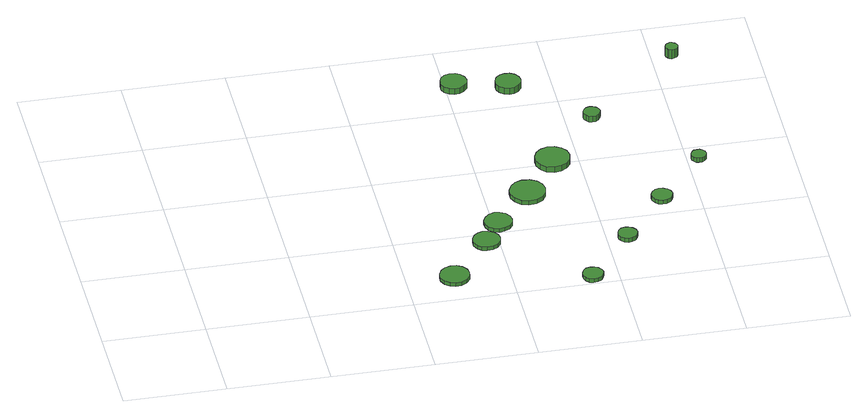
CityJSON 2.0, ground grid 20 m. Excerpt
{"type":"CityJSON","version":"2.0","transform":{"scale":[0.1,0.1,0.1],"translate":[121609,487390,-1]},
"CityObjects":{
"tree1":{"type":"SolitaryVegetationObject","attributes":{"function":"something"}},
"tree2":{"type":"SolitaryVegetationObject","attributes":{"function":"something"}},
"tree3":{"type":"SolitaryVegetationObject","attributes":{"function":"something"},"geometry":[{"type":"MultiSurface","lod":"1","boundaries":[[[0,1,2,3,4,5,6,7,8,9,10,11,12,13,14]],[[15,16,17,18,19,20,21,22,23,24,25,26,27,28,29]],[[0,29,28,1]],[[1,28,27,2]],[[2,27,26,3]],[[3,26,25,4]],[[4,25,24,5]],[[5,24,23,6]],[[6,23,22,7]],[[7,22,21,8]],[[8,21,20,9]],[[9,20,19,10]],[[10,19,18,11]],[[11,18,17,12]],[[12,17,16,13]],[[13,16,15,14]],[[14,15,29,0]]]}]},
"tree4":{"type":"SolitaryVegetationObject","attributes":{"function":"something"},"geometry":[{"type":"MultiSurface","lod":"1","boundaries":[[[30,31,32,33,34,35,36,37,38,39,40,41,42,43,44]],[[45,46,47,48,49,50,51,52,53,54,55,56,57,58,59]],[[30,59,58,31]],[[31,58,57,32]],[[32,57,56,33]],[[33,56,55,34]],[[34,55,54,35]],[[35,54,53,36]],[[36,53,52,37]],[[37,52,51,38]],[[38,51,50,39]],[[39,50,49,40]],[[40,49,48,41]],[[41,48,47,42]],[[42,47,46,43]],[[43,46,45,44]],[[44,45,59,30]]]}]},
"tree5":{"type":"SolitaryVegetationObject","attributes":{"function":"something"},"geometry":[{"type":"MultiSurface","lod":"1","boundaries":[[[60,61,62,63,64,65,66,67,68,69,70,71,72,73,74]],[[75,76,77,78,79,80,81,82,83,84,85,86,87,88,89]],[[60,89,88,61]],[[61,88,87,62]],[[62,87,86,63]],[[63,86,85,64]],[[64,85,84,65]],[[65,84,83,66]],[[66,83,82,67]],[[67,82,81,68]],[[68,81,80,69]],[[69,80,79,70]],[[70,79,78,71]],[[71,78,77,72]],[[72,77,76,73]],[[73,76,75,74]],[[74,75,89,60]]]}]},
"tree6":{"type":"SolitaryVegetationObject","attributes":{"function":"something"},"geometry":[{"type":"MultiSurface","lod":"1","boundaries":[[[90,91,92,93,94,95,96,97,98,99,100,101,102,103,104]],[[105,106,107,108,109,110,111,112,113,114,115,116,117,118,119]],[[90,119,118,91]],[[91,118,117,92]],[[92,117,116,93]],[[93,116,115,94]],[[94,115,114,95]],[[95,114,113,96]],[[96,113,112,97]],[[97,112,111,98]],[[98,111,110,99]],[[99,110,109,100]],[[100,109,108,101]],[[101,108,107,102]],[[102,107,106,103]],[[103,106,105,104]],[[104,105,119,90]]]}]},
"tree7":{"type":"SolitaryVegetationObject","attributes":{"function":"something"},"geometry":[{"type":"MultiSurface","lod":"1","boundaries":[[[120,121,122,123,124,125,126,127,128,129,130,131,132,133,134]],[[135,136,137,138,139,140,141,142,143,144,145,146,147,148,149]],[[120,149,148,121]],[[121,148,147,122]],[[122,147,146,123]],[[123,146,145,124]],[[124,145,144,125]],[[125,144,143,126]],[[126,143,142,127]],[[127,142,141,128]],[[128,141,140,129]],[[129,140,139,130]],[[130,139,138,131]],[[131,138,137,132]],[[132,137,136,133]],[[133,136,135,134]],[[134,135,149,120]]]}]},
"tree8":{"type":"SolitaryVegetationObject","attributes":{"function":"something"},"geometry":[{"type":"MultiSurface","lod":"1","boundaries":[[[150,151,152,153,154,155,156,157,158,159,160,161,162,163,164]],[[165,166,167,168,169,170,171,172,173,174,175,176,177,178,179]],[[150,179,178,151]],[[151,178,177,152]],[[152,177,176,153]],[[153,176,175,154]],[[154,175,174,155]],[[155,174,173,156]],[[156,173,172,157]],[[157,172,171,158]],[[158,171,170,159]],[[159,170,169,160]],[[160,169,168,161]],[[161,168,167,162]],[[162,167,166,163]],[[163,166,165,164]],[[164,165,179,150]]]}]},
"tree9":{"type":"SolitaryVegetationObject","attributes":{"function":"something"},"geometry":[{"type":"MultiSurface","lod":"1","boundaries":[[[180,181,182,183,184,185,186,187,188,189,190,191,192,193,194]],[[195,196,197,198,199,200,201,202,203,204,205,206,207,208,209]],[[180,209,208,181]],[[181,208,207,182]],[[182,207,206,183]],[[183,206,205,184]],[[184,205,204,185]],[[185,204,203,186]],[[186,203,202,187]],[[187,202,201,188]],[[188,201,200,189]],[[189,200,199,190]],[[190,199,198,191]],[[191,198,197,192]],[[192,197,196,193]],[[193,196,195,194]],[[194,195,209,180]]]}]},
"tree10":{"type":"SolitaryVegetationObject","attributes":{"function":"something"},"geometry":[{"type":"MultiSurface","lod":"1","boundaries":[[[210,211,212,213,214,215,216,217,218,219,220,221,222,223,224]],[[225,226,227,228,229,230,231,232,233,234,235,236,237,238,239]],[[210,239,238,211]],[[211,238,237,212]],[[212,237,236,213]],[[213,236,235,214]],[[214,235,234,215]],[[215,234,233,216]],[[216,233,232,217]],[[217,232,231,218]],[[218,231,230,219]],[[219,230,229,220]],[[220,229,228,221]],[[221,228,227,222]],[[222,227,226,223]],[[223,226,225,224]],[[224,225,239,210]]]}]},
"tree11":{"type":"SolitaryVegetationObject","attributes":{"function":"something"},"geometry":[{"type":"MultiSurface","lod":"1","boundaries":[[[240,241,242,243,244,245,246,247,248,249,250,251,252,253,254]],[[255,256,257,258,259,260,261,262,263,264,265,266,267,268,269]],[[240,269,268,241]],[[241,268,267,242]],[[242,267,266,243]],[[243,266,265,244]],[[244,265,264,245]],[[245,264,263,246]],[[246,263,262,247]],[[247,262,261,248]],[[248,261,260,249]],[[249,260,259,250]],[[250,259,258,251]],[[251,258,257,252]],[[252,257,256,253]],[[253,256,255,254]],[[254,255,269,240]]]}]},
"tree12":{"type":"SolitaryVegetationObject","attributes":{"function":"something"},"geometry":[{"type":"MultiSurface","lod":"1","boundaries":[[[270,271,272,273,274,275,276,277,278,279,280,281,282,283,284]],[[285,286,287,288,289,290,291,292,293,294,295,296,297,298,299]],[[270,299,298,271]],[[271,298,297,272]],[[272,297,296,273]],[[273,296,295,274]],[[274,295,294,275]],[[275,294,293,276]],[[276,293,292,277]],[[277,292,291,278]],[[278,291,290,279]],[[279,290,289,280]],[[280,289,288,281]],[[281,288,287,282]],[[282,287,286,283]],[[283,286,285,284]],[[284,285,299,270]]]}]},
"tree13":{"type":"SolitaryVegetationObject","attributes":{"function":"something"},"geometry":[{"type":"MultiSurface","lod":"1","boundaries":[[[300,301,302,303,304,305,306,307,308,309,310,311,312,313,314]],[[315,316,317,318,319,320,321,322,323,324,325,326,327,328,329]],[[300,329,328,301]],[[301,328,327,302]],[[302,327,326,303]],[[303,326,325,304]],[[304,325,324,305]],[[305,324,323,306]],[[306,323,322,307]],[[307,322,321,308]],[[308,321,320,309]],[[309,320,319,310]],[[310,319,318,311]],[[311,318,317,312]],[[312,317,316,313]],[[313,316,315,314]],[[314,315,329,300]]]}]},
"tree14":{"type":"SolitaryVegetationObject","attributes":{"function":"something"},"geometry":[{"type":"MultiSurface","lod":"1","boundaries":[[[330,331,332,333,334,335,336,337,338,339,340,341,342,343,344]],[[345,346,347,348,349,350,351,352,353,354,355,356,357,358,359]],[[330,359,358,331]],[[331,358,357,332]],[[332,357,356,333]],[[333,356,355,334]],[[334,355,354,335]],[[335,354,353,336]],[[336,353,352,337]],[[337,352,351,338]],[[338,351,350,339]],[[339,350,349,340]],[[340,349,348,341]],[[341,348,347,342]],[[342,347,346,343]],[[343,346,345,344]],[[344,345,359,330]]]}]},
"tree15":{"type":"SolitaryVegetationObject","attributes":{"function":"something"},"geometry":[{"type":"MultiSurface","lod":"1","boundaries":[[[360,361,362,363,364,365,366,367,368,369,370,371,372,373,374]],[[375,376,377,378,379,380,381,382,383,384,385,386,387,388,389]],[[360,389,388,361]],[[361,388,387,362]],[[362,387,386,363]],[[363,386,385,364]],[[364,385,384,365]],[[365,384,383,366]],[[366,383,382,367]],[[367,382,381,368]],[[368,381,380,369]],[[369,380,379,370]],[[370,379,378,371]],[[371,378,377,372]],[[372,377,376,373]],[[373,376,375,374]],[[374,375,389,360]]]}]}
},
"vertices":[
[521,69,18],[519,81,18],[512,91,18],[501,97,18],[489,98,18],[478,94,18],[469,86,18],[464,75,18],[464,63,18],[469,52,18],[478,44,18],[489,40,18],[501,42,18],[512,48,18],[519,58,18],[519,58,10],[512,48,10],[501,42,10],[489,40,10],[478,44,10],[469,52,10],[464,63,10],[464,75,10],[469,86,10],[478,94,10],[489,98,10],[501,97,10],[512,91,10],[519,81,10],[521,69,10],
[601,170,18],[599,181,18],[592,190,18],[582,195,18],[571,197,18],[561,193,18],[553,186,18],[548,176,18],[548,164,18],[553,154,18],[561,147,18],[571,144,18],[582,145,18],[592,150,18],[599,159,18],[599,159,10],[592,150,10],[582,145,10],[571,144,10],[561,147,10],[553,154,10],[548,164,10],[548,176,10],[553,186,10],[561,193,10],[571,197,10],[582,195,10],[592,190,10],[599,181,10],[601,170,10],
[635,225,18],[633,236,18],[626,246,18],[616,251,18],[605,253,18],[594,249,18],[586,241,18],[581,231,18],[581,220,18],[586,209,18],[594,202,18],[605,198,18],[616,200,18],[626,205,18],[633,214,18],[633,214,10],[626,205,10],[616,200,10],[605,198,10],[594,202,10],[586,209,10],[581,220,10],[581,231,10],[586,241,10],[594,249,10],[605,253,10],[616,251,10],[626,246,10],[633,236,10],[635,225,10],
[770,23,17],[768,31,17],[763,38,17],[756,42,17],[747,43,17],[739,41,17],[733,35,17],[730,27,17],[730,19,17],[733,11,17],[739,5,17],[747,3,17],[756,4,17],[763,8,17],[768,15,17],[768,15,9],[763,8,9],[756,4,9],[747,3,9],[739,5,9],[733,11,9],[730,19,9],[730,27,9],[733,35,9],[739,41,9],[747,43,9],[756,42,9],[763,38,9],[768,31,9],[770,23,9],
[717,312,18],[714,326,18],[706,338,18],[693,345,18],[678,347,18],[664,342,18],[654,332,18],[648,319,18],[648,304,18],[654,291,18],[664,281,18],[678,277,18],[693,278,18],[706,286,18],[714,297,18],[714,297,9],[706,286,9],[693,278,9],[678,277,9],[664,281,9],[654,291,9],[648,304,9],[648,319,9],[654,332,9],[664,342,9],[678,347,9],[693,345,9],[706,338,9],[714,326,9],[717,312,9],
[641,684,23],[639,694,23],[632,703,23],[623,708,23],[612,709,23],[602,706,23],[594,699,23],[590,689,23],[590,678,23],[594,669,23],[602,662,23],[612,658,23],[623,659,23],[632,665,23],[639,673,23],[639,673,10],[632,665,10],[623,659,10],[612,658,10],[602,662,10],[594,669,10],[590,678,10],[590,689,10],[594,699,10],[602,706,10],[612,709,10],[623,708,10],[632,703,10],[639,694,10],[641,684,10],
[783,406,21],[780,420,21],[772,431,21],[760,438,21],[746,440,21],[732,435,21],[722,426,21],[716,413,21],[716,399,21],[722,386,21],[732,376,21],[746,372,21],[760,374,21],[772,381,21],[780,392,21],[780,392,9],[772,381,9],[760,374,9],[746,372,9],[732,376,9],[722,386,9],[716,399,9],[716,413,9],[722,426,9],[732,435,9],[746,440,9],[760,438,9],[772,431,9],[780,420,9],[783,406,9],
[859,138,18],[857,146,18],[852,152,18],[845,156,18],[838,157,18],[830,155,18],[824,149,18],[821,142,18],[821,134,18],[824,127,18],[830,122,18],[838,119,18],[845,120,18],[852,124,18],[857,130,18],[857,130,9],[852,124,9],[845,120,9],[838,119,9],[830,122,9],[824,127,9],[821,134,9],[821,142,9],[824,149,9],[830,155,9],[838,157,9],[845,156,9],[852,152,9],[857,146,9],[859,138,9],
[741,664,23],[739,674,23],[733,683,23],[724,688,23],[714,689,23],[704,686,23],[696,679,23],[692,669,23],[692,659,23],[696,650,23],[704,643,23],[714,639,23],[724,640,23],[733,646,23],[739,654,23],[739,654,9],[733,646,9],[724,640,9],[714,639,9],[704,643,9],[696,650,9],[692,659,9],[692,669,9],[696,679,9],[704,686,9],[714,689,9],[724,688,9],[733,683,9],[739,674,9],[741,664,9],
[949,250,17],[947,258,17],[942,265,17],[934,269,17],[926,270,17],[918,268,17],[912,262,17],[908,254,17],[908,246,17],[912,238,17],[918,232,17],[926,230,17],[934,231,17],[942,235,17],[947,242,17],[947,242,8],[942,235,8],[934,231,8],[926,230,8],[918,232,8],[912,238,8],[908,246,8],[908,254,8],[912,262,8],[918,268,8],[926,270,8],[934,269,8],[942,265,8],[947,258,8],[949,250,8],
[868,535,22],[866,542,22],[862,548,22],[856,551,22],[849,552,22],[843,550,22],[838,545,22],[835,539,22],[835,532,22],[838,526,22],[843,521,22],[849,519,22],[856,520,22],[862,523,22],[866,529,22],[866,529,9],[862,523,9],[856,520,9],[849,519,9],[843,521,9],[838,526,9],[835,532,9],[835,539,9],[838,545,9],[843,550,9],[849,552,9],[856,551,9],[862,548,9],[866,542,9],[868,535,9],
[1037,365,18],[1036,371,18],[1032,376,18],[1027,379,18],[1021,379,18],[1015,378,18],[1011,374,18],[1008,368,18],[1008,362,18],[1011,357,18],[1015,352,18],[1021,351,18],[1027,351,18],[1032,354,18],[1036,359,18],[1036,359,8],[1032,354,8],[1027,351,8],[1021,351,8],[1015,352,8],[1011,357,8],[1008,362,8],[1008,368,8],[1011,374,8],[1015,378,8],[1021,379,8],[1027,379,8],[1032,376,8],[1036,371,8],[1037,365,8],
[1052,707,28],[1051,711,28],[1048,716,28],[1043,718,28],[1038,719,28],[1033,717,28],[1030,714,28],[1028,709,28],[1028,704,28],[1030,699,28],[1033,696,28],[1038,694,28],[1043,695,28],[1048,698,28],[1051,702,28],[1051,702,8],[1048,698,8],[1043,695,8],[1038,694,8],[1033,696,8],[1030,699,8],[1028,704,8],[1028,709,8],[1030,714,8],[1033,717,8],[1038,719,8],[1043,718,8],[1048,716,8],[1051,711,8],[1052,707,8]
]}
